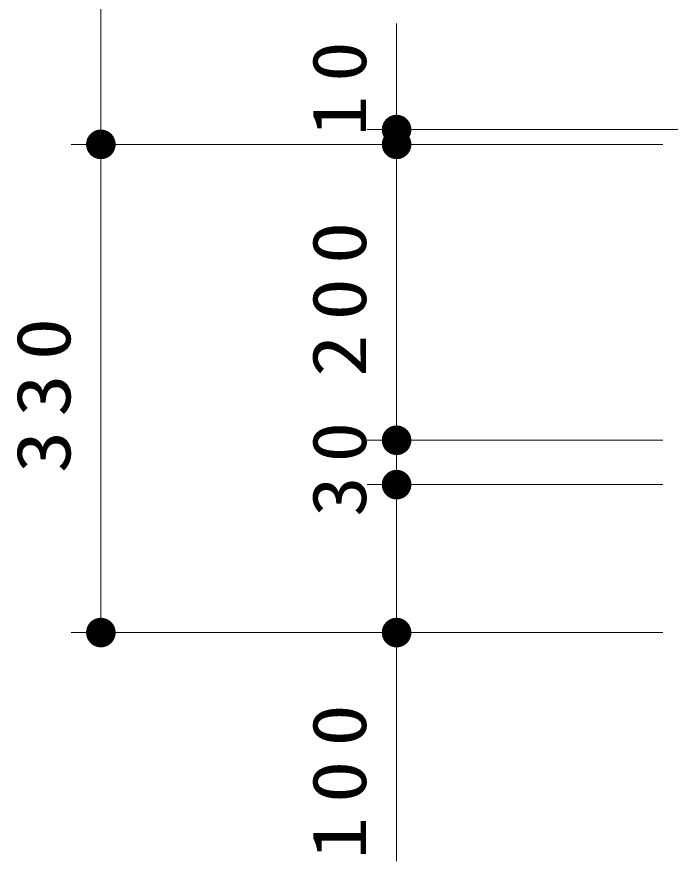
# Model space of a CAD drawing. Units: millimetres on the paper, scale 1:20. Extents: x -365 to 10, y -40 to 257.
# Drawn here: x -139.39 to -117.3, y 82.34 to 110.87 of the extents above; entities that cross this region are included whole.
import ezdxf

# ---------------------------------------------------------------- set-up
doc = ezdxf.new("R2010")
doc.units = ezdxf.units.MM
doc.layers.add('LY_1', color=7, linetype='Continuous', lineweight=25)
doc.styles.add('ＭＳ ゴシック', font='')
doc.styles.get('ＭＳ ゴシック').set_extended_font_data('MS Gothic')

# ---------------------------------------------------------------- blocks, each defined once
blk = doc.blocks.new('filled_dot')
at = {"color": 0, "linetype": 'Continuous', "lineweight": -2, "const_width": 1.25}
blk.add_lwpolyline([(-0.625, 0, 1), (0.625, 0, 1)], format="xyb", close=True, dxfattribs=at)

msp = doc.modelspace()

# ---------------------------------------------------------------- linework, layer by layer
at = {"layer": 'LY_1', "lineweight": 13}
for p, q in [((-136.548, 106.56), (-136.548, 125.56)), ((-126.548, 106.56), (-126.548, 110.641)), ((-114.548, 107.06), (-127.548, 107.06)), ((-117.548, 106.56), (-137.548, 106.56)), ((-117.548, 106.56), (-137.548, 106.56)), ((-136.548, 90.06), (-136.548, 106.56)), ((-126.548, 96.56), (-126.548, 106.56)), ((-117.548, 96.56), (-127.548, 96.56)), ((-126.548, 95.06), (-126.548, 96.56)), ((-117.548, 95.06), (-127.548, 95.06)), ((-126.548, 82.336), (-126.548, 95.06)), ((-117.548, 90.06), (-137.548, 90.06))]:
    msp.add_line(p, q, dxfattribs=at)

# ---------------------------------------------------------------- block references
at = {"layer": 'LY_1', "lineweight": 13, "xscale": 0.4, "yscale": 0.4}
for p, rotation in [((-126.548, 107.06), 270), ((-136.548, 106.56), 270), ((-136.548, 106.56), 90), ((-126.548, 106.56), 90), ((-126.548, 106.56), 270), ((-126.548, 96.56), 270), ((-126.548, 95.06), 270), ((-136.548, 90.06), 90), ((-126.548, 90.06), 90)]:
    msp.add_blockref('filled_dot', p, dxfattribs=dict(at, rotation=rotation))

# ---------------------------------------------------------------- texts
at = {"layer": 'LY_1', "char_height": 1.833, "attachment_point": 8, "rotation": 90, "style": 'ＭＳ ゴシック'}
for s, insert in [('\\T1.34;\\W1.1;10', (-127.548, 108.672)), ('\\T1.33;\\W1.15;200', (-127.548, 101.56)), ('\\T1.33;\\W1.15;330', (-137.548, 98.31)), ('\\T1.34;\\W1.1;30', (-127.548, 95.81)), ('\\T1.33;\\W1.15;100', (-127.548, 85.253))]:
    msp.add_mtext(s, dxfattribs=dict(at, insert=insert))

doc.saveas('drawing.dxf')
